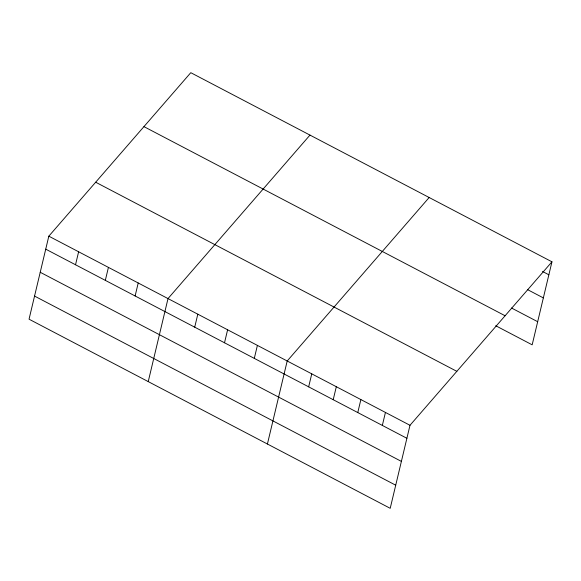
<?xml version="1.0" encoding="UTF-8"?>
<svg xmlns="http://www.w3.org/2000/svg" width="581" height="581" viewBox="0 0 581 581"><rect width="100%" height="100%" fill="white"/><g stroke="black" fill="none" stroke-linecap="round" stroke-linejoin="round"><path stroke-width="0.87" d="M48.826 236.176L29.05 319.194L390.214 508.317L409.99 425.292L551.95 261.806L190.786 72.683L48.826 236.176L409.99 425.292M75.53 264.769L78.624 251.776M105.328 280.369L108.422 267.383M135.119 295.969L138.213 282.983M148.235 381.608L168.011 298.583L309.971 135.097M194.715 327.176L197.809 314.19M224.513 342.775L227.607 329.79M254.304 358.383L257.398 345.39M267.42 444.015L287.196 360.997L429.156 197.504M308.664 386.844L311.757 373.852M333.218 399.699L336.312 386.714M357.78 412.561L360.874 399.575M382.342 425.423L385.435 412.437M551.95 261.806L532.174 344.823L495.731 325.738M542.516 271.472L548.856 274.791M527.504 289.607L543.351 297.9M511.534 308.024L537.679 321.714M143.943 126.636L505.107 315.759M95.676 182.223L456.84 371.346M45.732 249.162L406.896 438.285M40.227 272.271L401.391 461.394M34.555 296.085L395.719 485.2"/></g></svg>
